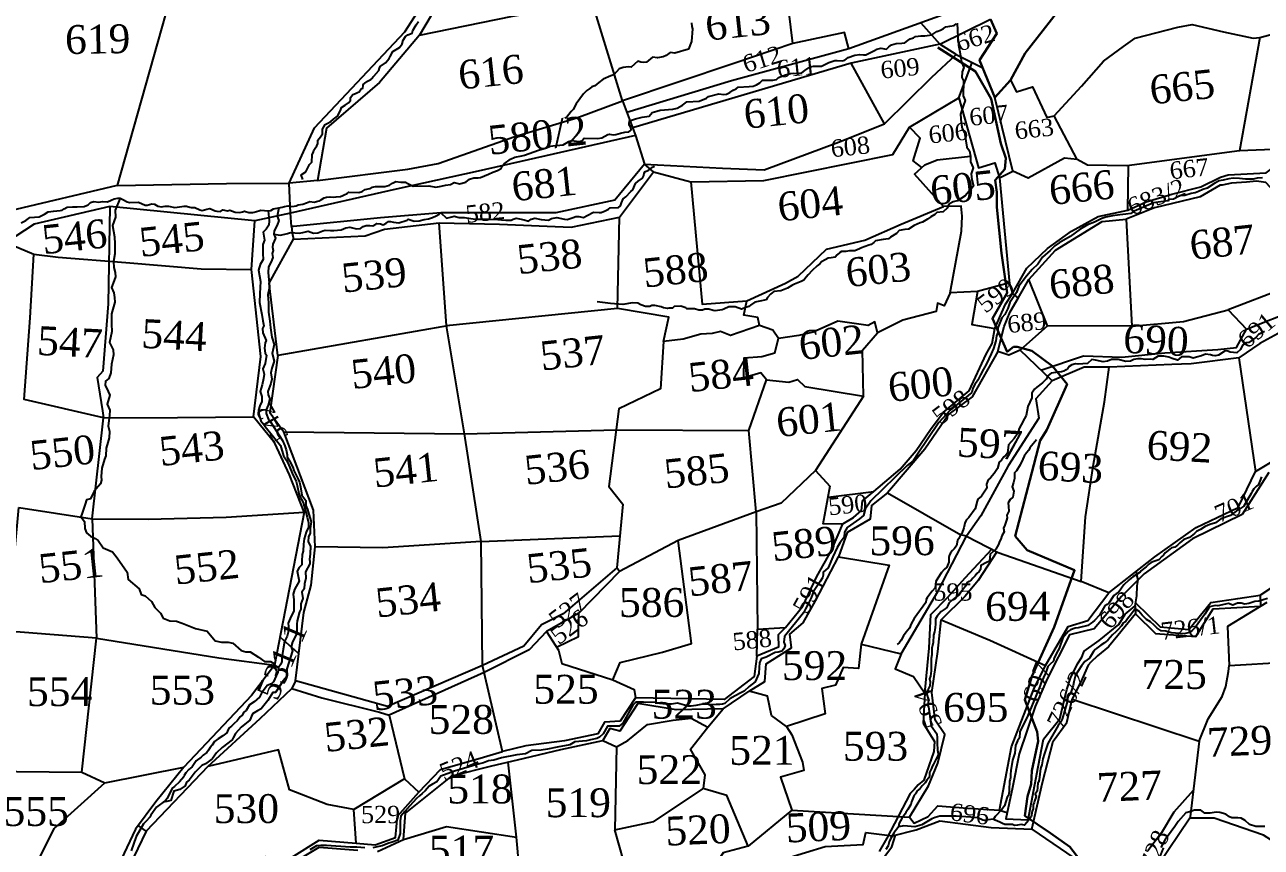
# Model space of a CAD drawing. Header units: inches. Extents: x 38 to 715, y -32 to 1237.
# Drawn here: x 269.2 to 376.4, y 992 to 1063.3 of the extents above; entities that cross this region are included whole.
import ezdxf

# ---------------------------------------------------------------- set-up
doc = ezdxf.new("R2010")
doc.units = ezdxf.units.IN
doc.header["$MEASUREMENT"] = 0
doc.linetypes.add('ACAD_ISO07W100', pattern=[3, 0, -3])
doc.linetypes.add('BORDER', pattern=[1.75, 0.5, -0.25, 0.5, -0.25, 0, -0.25])
doc.layers.add('FOOTPATH', color=150, linetype='ACAD_ISO07W100', lineweight=30)
doc.layers.add('VILL_BOUNDARY', color=6, linetype='BORDER', lineweight=30)
for name, color, linetype in [('NALA', 4, 'Continuous'), ('SURVEY_BND', 7, 'Continuous'), ('SURVEY_NO', 7, 'Continuous')]:
    doc.layers.add(name, color=color, linetype=linetype)
doc.styles.get("Standard").update_dxf_attribs({"font": 'TIMES.TTF', "height": 0.12})

msp = doc.modelspace()

# ---------------------------------------------------------------- linework, layer by layer
at = {"layer": 'FOOTPATH', "linetype": 'ByBlock'}
msp.add_lwpolyline([(348.38, 1061.35), (351.65, 1059.29), (352.98, 1056.91), (353.83, 1053.04), (354.26, 1051.76), (354.19, 1050.82), (353.34, 1049.85), (353.48, 1048.81), (353.48, 1047.53), (353.88, 1043.53), (354.39, 1040.1), (353.1, 1037.87), (354.38, 1034.99), (354.94, 1035.41), (355.24, 1035.42), (356.52, 1035.07), (358.3, 1033.74), (359.58, 1032.17), (357.81, 1028.23), (357.24, 1027.28), (356.35, 1023.85), (355.08, 1019.01), (356.12, 1017.8), (360.22, 1016.04), (358.45, 1011.1), (356.52, 1006.83), (355.91, 1004.82), (356.98, 1002.05), (357.06, 1001.24), (356.51, 998.67), (356.47, 997.51), (356.14, 996.43), (356.02, 995.59), (355.92, 994.76), (358.13, 993.25), (359.8, 992.07), (360.96, 990.56)], dxfattribs=at)
at = {"layer": 'NALA'}
for points in [[(293.31, 1049.93), (293.16, 1050.31), (293.57, 1050.57), (293.64, 1050.69), (293.76, 1050.94), (293.9, 1051.21), (294.09, 1051.43), (294.14, 1052.05), (294.23, 1052.31), (294.28, 1052.46), (294.39, 1052.63), (294.54, 1052.83), (294.61, 1053.05), (294.62, 1053.25), (294.62, 1053.33), (294.84, 1053.61), (295.02, 1053.88), (295.02, 1054.15), (295.03, 1054.29), (295.25, 1054.69), (295.44, 1054.76), (295.75, 1054.96), (295.98, 1055.14), (296.31, 1055.41), (296.44, 1055.61), (296.61, 1055.98), (296.67, 1056.15), (297, 1056.36), (297.27, 1056.56), (297.44, 1056.77), (297.44, 1057.02), (297.64, 1057.28), (297.87, 1057.38), (298.05, 1057.45), (298.21, 1057.53), (298.38, 1057.79), (298.52, 1057.85), (298.54, 1058.06), (298.56, 1058.15), (298.8, 1058.36), (298.87, 1058.41), (299.05, 1058.5), (299.22, 1058.58), (299.37, 1058.69), (299.42, 1058.81), (299.47, 1058.89), (299.9, 1059.37), (299.97, 1059.58), (300.02, 1059.7), (300.48, 1060.02), (300.8, 1060.41), (300.9, 1060.58), (301.12, 1061.01), (301.71, 1061.36), (301.94, 1061.69), (302.02, 1062), (302.22, 1062.31), (302.41, 1062.45), (302.81, 1062.6), (302.84, 1062.84), (303.14, 1063.32), (303.34, 1063.61)], [(327.02, 1063.49), (327.05, 1063.18), (327.11, 1062.99), (327.01, 1061.89), (326.75, 1061.22), (325.56, 1060.88), (325.16, 1060.93), (324.82, 1060.66), (324.55, 1060.55), (324.06, 1060.47), (323.62, 1060.53), (323.12, 1060.08), (322.86, 1060.07), (322.61, 1060.08), (322.35, 1060.17), (321.79, 1059.67), (321.55, 1059.68), (321.09, 1059.62), (320.73, 1059.51), (320.29, 1058.98), (320.01, 1058.9), (319.35, 1058.62), (318.97, 1058.33), (318.63, 1058.03), (318.36, 1057.96), (318.19, 1057.82), (317.95, 1057.62), (317.66, 1057.34), (317.34, 1056.92), (317.01, 1056.48), (316.75, 1055.99), (316.57, 1055.82), (316.17, 1055.28), (316.04, 1055.24)], [(268.91, 1046.17), (269.3, 1046.35), (269.66, 1046.62), (270.46, 1046.68), (270.92, 1046.91), (271.24, 1047.12), (271.69, 1047.18), (272.27, 1047.22), (272.45, 1047.26), (272.63, 1047.38), (272.89, 1047.53), (273.35, 1047.56), (273.74, 1047.56), (274.37, 1047.58), (274.71, 1047.73), (274.9, 1047.92), (275.19, 1048.01), (275.62, 1047.94), (275.96, 1048.02), (276.38, 1047.99), (276.71, 1048.14), (276.97, 1048.24), (277.29, 1048.31), (277.48, 1048.31), (277.71, 1048.18), (278.1, 1047.98), (278.3, 1047.92), (279.08, 1047.96), (279.65, 1047.69), (279.81, 1047.7), (280.22, 1047.8), (280.46, 1047.78), (280.76, 1047.62), (281.05, 1047.56), (281.22, 1047.57), (281.37, 1047.62), (281.68, 1047.62), (282.21, 1047.48), (283.04, 1047.62), (283.22, 1047.62), (283.51, 1047.52), (283.63, 1047.49), (283.94, 1047.48), (284.4, 1047.29), (284.6, 1047.24), (285, 1047.34), (285.24, 1047.41), (285.71, 1047.2), (285.85, 1047.16), (286.17, 1047.15), (286.37, 1047.29), (286.78, 1047.2), (286.99, 1047.27), (287.44, 1047.08), (287.85, 1047.07), (288.08, 1047.12), (288.27, 1047.16), (288.64, 1047.07), (288.83, 1047.07), (288.97, 1047.05), (289.11, 1047.09), (289.5, 1047.21), (289.68, 1047.26), (289.99, 1047.23), (290.3, 1047.21), (290.53, 1047.24), (290.76, 1047.39), (291.25, 1047.47), (291.52, 1047.52), (291.74, 1047.59), (292.05, 1047.65), (292.33, 1047.59), (292.56, 1047.61), (292.75, 1047.63), (292.91, 1047.71), (293.33, 1047.78), (293.63, 1047.91), (293.91, 1048.01), (294.29, 1047.96), (294.5, 1048), (294.73, 1048.06), (294.94, 1048.19), (295.18, 1048.33), (295.37, 1048.38), (295.7, 1048.43), (295.99, 1048.39), (296.22, 1048.42), (296.57, 1048.45), (296.79, 1048.52), (296.9, 1048.58), (297.17, 1048.71), (297.31, 1048.83), (297.31, 1048.83), (298.17, 1048.8), (298.45, 1048.88), (298.72, 1049.05), (299.14, 1049.14), (299.32, 1049.25), (299.61, 1049.32), (299.85, 1049.32), (300.11, 1049.3), (300.44, 1049.32), (300.84, 1049.44), (301.08, 1049.61), (301.38, 1049.75), (301.81, 1049.68), (302.23, 1049.68), (302.41, 1049.58), (302.66, 1049.45), (302.88, 1049.35), (304.25, 1049.37), (304.86, 1049.24), (305.3, 1049.33), (305.7, 1049.42), (306.13, 1049.49), (306.45, 1049.65), (306.9, 1049.53), (307.46, 1049.7), (307.78, 1049.94), (308.15, 1050.07), (308.53, 1050.05), (308.73, 1050.08), (309.42, 1050.39), (309.79, 1050.54), (310.2, 1050.71), (310.5, 1050.87), (310.62, 1051.09), (310.76, 1051.29), (311.31, 1051.69), (311.69, 1051.85), (312.3, 1051.96), (312.54, 1052.03), (313.74, 1052.45), (314.43, 1052.65), (314.76, 1052.81), (315, 1052.83), (315.88, 1052.93), (316.39, 1053.2), (316.63, 1053.3), (317.25, 1053.22), (317.5, 1053.26), (317.72, 1053.49), (318.85, 1053.48), (319.25, 1053.54), (319.77, 1053.81), (319.9, 1053.85), (320.21, 1053.79), (320.46, 1053.81), (320.87, 1053.94), (321.22, 1054.01), (321.57, 1054.06), (321.71, 1054.13), (321.78, 1054.23), (321.74, 1054.43), (321.61, 1054.66), (321.61, 1054.77), (321.63, 1055.01), (322.17, 1055.17), (322.75, 1055.33), (323.35, 1055.41), (323.61, 1055.73), (324, 1055.85), (324.29, 1055.93), (325.4, 1056.02), (325.78, 1056.09), (326.22, 1056.35), (326.62, 1056.66), (327.67, 1056.72), (328.32, 1056.96), (328.5, 1057.11), (329.38, 1057.35), (329.81, 1057.28), (330.05, 1057.33), (330.35, 1057.47), (330.62, 1057.65), (330.89, 1057.77), (331.07, 1057.92), (332.01, 1057.98), (332.37, 1058.02), (332.64, 1058.13), (332.94, 1058.31), (333.16, 1058.52), (333.41, 1058.52), (334.07, 1058.52), (334.38, 1058.59), (334.56, 1058.77), (335.16, 1058.98), (335.61, 1059.12), (335.9, 1059.15), (336.15, 1059.11), (336.59, 1059.16), (336.83, 1059.38), (337.13, 1059.58), (337.3, 1059.68), (337.6, 1059.75), (338.12, 1059.73), (338.29, 1059.73), (338.93, 1060.07), (339.43, 1060.23), (339.65, 1060.24), (340.08, 1060.2), (340.32, 1060.25), (340.61, 1060.49), (341.16, 1060.69), (341.61, 1060.75), (341.92, 1060.73), (342.13, 1060.73), (342.88, 1061.1), (343.09, 1061.21), (343.44, 1061.31), (343.93, 1061.21), (344.12, 1061.43), (344.34, 1061.58), (344.77, 1061.71), (345.24, 1061.74), (345.52, 1061.78), (345.77, 1061.96), (345.96, 1062.11), (346.26, 1062.21), (346.44, 1062.32), (346.91, 1062.36), (347.24, 1062.38), (347.85, 1062.47), (348.27, 1062.76), (348.6, 1062.86), (348.87, 1063), (349.07, 1063.14), (349.4, 1063.21), (349.8, 1063.28), (349.97, 1063.4)], [(350.06, 1063.46), (350.11, 1062.27), (350.15, 1061.56), (350.27, 1060.99), (350.41, 1060.09), (350.62, 1059.63), (350.47, 1059.24), (350.45, 1058.75), (350.59, 1058.46), (350.58, 1057.16), (350.73, 1056.78), (350.59, 1056.35), (350.33, 1055.59), (350.4, 1054.82), (350.48, 1054.35), (350.68, 1054), (350.71, 1053.82), (350.88, 1052.71), (351.13, 1052.39), (351.19, 1051.95), (351.21, 1051.45), (351.42, 1050.92), (351.26, 1050.41), (351.31, 1049.88), (351.47, 1049.35), (350.73, 1048.51), (350.08, 1048.08), (349.93, 1048.05), (349.7, 1047.98), (349.38, 1047.8), (349.28, 1047.63), (349.19, 1047.42), (348.83, 1047.12), (348.29, 1047.05), (348.12, 1046.88), (347.77, 1046.68), (347.46, 1046.47), (347.03, 1046.23), (346.85, 1046.15), (346.31, 1045.94), (345.84, 1045.62), (345.51, 1045.59), (345.03, 1045.5), (344.79, 1045.25), (344.26, 1044.91), (344.08, 1044.78), (343.63, 1044.72), (342.98, 1044.61), (342.82, 1044.47), (342.58, 1044.29), (342.39, 1044.22), (342.07, 1044.1), (341.74, 1043.99), (341.59, 1043.9), (341.17, 1043.73), (340.72, 1043.73), (340.4, 1043.68), (340.01, 1043.67), (339.86, 1043.59), (339.64, 1043.39), (339.46, 1043.19), (339.13, 1043.12), (338.85, 1043.1), (338.6, 1042.94), (338.27, 1042.77), (338.13, 1042.61), (337.91, 1042.42), (337.48, 1042.04), (337.14, 1041.64), (336.95, 1041.44), (336.76, 1041.19), (336.51, 1041.09), (335.94, 1040.85), (335.72, 1040.72), (335.34, 1040.49), (334.76, 1040.27), (334.14, 1040.21), (333.86, 1039.98), (333.61, 1039.69), (333.48, 1039.49), (332.94, 1039.38), (332.51, 1039.28), (332.12, 1039.02), (331.97, 1038.92), (331.73, 1038.81), (331.36, 1038.68), (330.79, 1038.87), (330.25, 1038.87), (329.82, 1038.68), (329.68, 1038.63), (329.07, 1038.54), (328.88, 1038.57), (328.52, 1038.68), (328.18, 1038.69), (327.98, 1038.6), (327.64, 1038.59), (327.27, 1038.72), (326.62, 1038.72), (326.53, 1038.79), (326.08, 1038.93), (325.5, 1038.92), (325.36, 1038.75), (325.06, 1038.75), (324.94, 1038.73), (324.58, 1038.8), (324.37, 1038.87), (323.84, 1038.99), (323.57, 1038.99), (323.39, 1038.9), (323.04, 1038.92), (322.62, 1039.05), (322.36, 1039.2), (321.91, 1039.23), (321.06, 1039.09), (319.98, 1039.18), (318.83, 1039.32)], [(290.8, 1045.17), (291.39, 1045.09), (292, 1045.24), (292.26, 1045.31), (293.01, 1045.26), (293.33, 1045.33), (293.79, 1045.45), (294.25, 1045.28), (294.62, 1045.3), (295.04, 1045.47), (295.26, 1045.52), (295.72, 1045.51), (296.01, 1045.5), (296.65, 1045.56), (297.05, 1045.73), (297.39, 1045.79), (297.98, 1045.63), (298.33, 1045.68), (298.55, 1045.83), (298.8, 1045.94), (299.14, 1045.92), (299.38, 1045.91), (299.65, 1046.06), (299.73, 1046.1), (300.05, 1046.07), (300.28, 1046), (300.53, 1046.12), (300.74, 1046.29), (300.93, 1046.29), (301.19, 1046.23), (301.65, 1046.17), (302.37, 1046.39), (302.44, 1046.48), (302.96, 1046.3), (303.39, 1046.34), (303.84, 1046.45), (304.2, 1046.51), (304.56, 1046.61), (304.88, 1046.76), (305.15, 1046.9), (305.27, 1047.04), (305.77, 1046.58), (306.24, 1046.67), (306.44, 1046.74), (306.86, 1046.62), (307.34, 1046.61), (308.26, 1046.48), (308.46, 1046.48), (309.11, 1046.49), (309.53, 1046.49), (310.23, 1046.45), (310.53, 1046.43), (310.92, 1046.4), (311.37, 1046.39), (311.54, 1046.49), (311.82, 1046.56), (312.09, 1046.5), (312.52, 1046.43), (312.89, 1046.32), (313.11, 1046.47), (313.43, 1046.56), (313.99, 1046.46), (314.3, 1046.42), (314.61, 1046.4), (314.88, 1046.53), (315.35, 1046.62), (316, 1046.48), (316.24, 1046.45), (316.76, 1046.61), (316.99, 1046.72), (317.25, 1046.72), (317.65, 1046.61), (317.97, 1046.8), (318.53, 1047.08), (319, 1047.07), (319.19, 1047.07), (319.54, 1047.2), (319.82, 1047.35), (319.96, 1047.45), (320.69, 1047.48), (320.86, 1047.63), (320.94, 1047.91), (321.09, 1048.24), (321.31, 1048.43), (321.76, 1048.89), (321.93, 1049.02), (322.17, 1049.58), (322.39, 1049.76), (322.76, 1050.04), (322.89, 1050.27), (322.92, 1050.46), (323.01, 1050.6), (323.26, 1050.7), (323.49, 1050.87), (323.64, 1050.98), (323.82, 1051.06)], [(376.52, 1050.07), (376.05, 1050.04), (375.7, 1049.95), (375.04, 1049.95), (374.52, 1050.01), (373.98, 1050.02), (373.61, 1049.97), (373.1, 1049.85), (372.76, 1049.79), (372.4, 1049.61), (371.71, 1049.17), (371.35, 1049.04), (370.97, 1048.87), (370.68, 1048.77), (370.32, 1048.71), (369.78, 1048.52), (369.36, 1048.49), (368.81, 1048.2), (368.41, 1048.19), (368.3, 1048.06), (367.07, 1047.9), (365.38, 1047.16), (365.09, 1046.96), (364.66, 1046.9), (364.14, 1046.85), (363.5, 1046.76), (362.94, 1046.64), (362.6, 1046.53), (361.96, 1046.21), (361.34, 1045.99), (360.71, 1045.6), (359.84, 1044.97), (358.89, 1044.42), (358.5, 1044.16), (358.1, 1043.76), (357.45, 1043.18), (357.03, 1042.58), (356.55, 1042.12), (356.07, 1041.54), (355.4, 1040.67), (355.18, 1040.12), (354.62, 1039.26), (354.44, 1038.73), (354.18, 1038.22), (353.92, 1037.92), (353.58, 1037.05), (353.56, 1036.66), (353.45, 1036.38), (353.39, 1035.93), (353.21, 1035.26), (353, 1034.82), (352.59, 1033.95), (352.33, 1033.47), (352.06, 1032.99), (351.84, 1032.53), (351.58, 1032.14), (351.4, 1031.84), (351.32, 1031.44), (349.43, 1029.93), (348.46, 1028.86), (346.61, 1026.11), (346.23, 1025.52), (345.71, 1025.13), (342.56, 1022.07), (342.07, 1021.33), (341.92, 1020.78), (341.57, 1020.49)], [(277.48, 1048.31), (277.06, 1047.25), (277.07, 1046.64), (276.82, 1045.92), (276.98, 1044.94), (277.02, 1044.34), (277.02, 1043.89), (277.03, 1043.47), (276.91, 1042.82), (276.92, 1042.29), (277.04, 1041.87), (277.07, 1041.47), (276.88, 1040.93), (276.74, 1040.55), (276.94, 1040.09), (276.98, 1039.68), (277.02, 1039.28), (276.72, 1038.27), (276.72, 1037.37), (276.76, 1036.75), (276.56, 1035.79), (276.87, 1035.15), (276.91, 1034.72), (276.74, 1033.91), (276.67, 1033.17), (276.5, 1032.66), (276.21, 1032.43), (276.17, 1032.1), (276.45, 1031.53), (276.58, 1031.22), (276.35, 1030.45), (276.59, 1029.91), (276.56, 1029.45), (276.43, 1028.55), (276.55, 1028.07), (276.54, 1027.51), (276.41, 1027.12), (276.28, 1026.63), (276.25, 1025.96), (276.13, 1025.68), (275.88, 1024.89), (275.84, 1024.18), (275.85, 1023.84), (275.77, 1023.55), (275.24, 1022.91), (274.92, 1022.23), (274.57, 1022.15), (274.45, 1021.78), (274.2, 1020.98), (274.06, 1020.68), (274.38, 1020.28), (274.42, 1019.66), (274.56, 1019.28), (274.9, 1019.01), (275.32, 1018.79), (275.58, 1018.61), (276, 1017.98), (276.82, 1017.64), (277.23, 1017.12), (278.08, 1015.88), (278.18, 1015.24), (279.12, 1014.44), (279.3, 1013.95), (279.64, 1013.84), (280.21, 1013.34), (280.49, 1012.82), (280.69, 1012.6), (280.99, 1012.33), (281.22, 1011.88), (281.8, 1011.66), (282.37, 1011.62), (282.85, 1011.45), (284.01, 1011), (285.02, 1010.77), (285.71, 1009.92), (286.27, 1009.8), (286.83, 1009.8), (287.25, 1009.73), (287.96, 1009.09), (288.38, 1008.96), (288.75, 1008.96), (289.46, 1008.52), (289.98, 1008.13), (290.52, 1008.13), (290.52, 1008.13), (290.8, 1007.96), (290.87, 1007.83), (291.22, 1007.61)], [(291.25, 1047.47), (291.08, 1046.73), (291.23, 1046.37), (291.09, 1045.96), (290.83, 1045.46), (290.8, 1045.17), (290.95, 1044.82), (290.73, 1044.31), (290.7, 1044.06), (290.75, 1043.76), (290.65, 1043.5), (290.72, 1043.17), (290.58, 1042.77), (290.34, 1042.34), (290.3, 1041.87), (290.44, 1040.6), (290.29, 1039.91), (290.33, 1039.23), (290.34, 1038.43), (290.47, 1037.65), (290.52, 1037.07), (290.62, 1036.25), (290.84, 1035.61), (290.67, 1034.84), (290.84, 1034.18), (290.63, 1033.56), (290.53, 1033.16), (290.63, 1032.6), (290.54, 1032.23), (290.29, 1031.55), (290.3, 1031.25), (290.47, 1030.9), (290.31, 1030.35), (290.14, 1029.94), (290.15, 1029.62), (290.35, 1029.11), (290.5, 1028.9), (291.56, 1027.29), (291.76, 1026.83), (291.88, 1026.47), (291.95, 1026.06), (291.97, 1025.86), (292.15, 1025.52), (292.46, 1024.99), (292.53, 1024.7), (292.91, 1023.93), (293.04, 1023.67), (293.12, 1023.29), (293.23, 1022.54), (293.57, 1022.08), (293.59, 1021.65), (293.71, 1021.31), (293.84, 1020.91), (294.04, 1020.24), (293.96, 1019.65), (293.96, 1019.22), (293.82, 1018.96), (293.78, 1018.51), (293.97, 1018.14), (293.96, 1017.47), (293.9, 1016.97), (293.93, 1016.82), (293.93, 1016.61), (293.54, 1015.9), (293.58, 1015.35), (293.46, 1014.87), (293.44, 1014.44), (293.24, 1014.14), (293.32, 1013.61), (293.14, 1013.13), (293.13, 1012.67), (293.03, 1012.45), (292.83, 1011.65), (292.79, 1011.36), (292.8, 1010.95), (292.8, 1010.58), (292.69, 1010.34), (292.41, 1009.84), (292.32, 1009.42), (292.43, 1009.05), (291.94, 1007.51), (291.91, 1006.8), (291.6, 1006.47), (290.96, 1005.44), (290.72, 1005.46), (290.29, 1004.75), (290.16, 1004.6), (289.7, 1004.04), (289.39, 1003.85), (288.96, 1003.61), (288.71, 1003.04), (287.98, 1002.44), (287.48, 1001.9), (287.29, 1001.51), (287.2, 1001.33), (286.32, 1000.67), (285.84, 1000.23), (285.49, 999.73), (285.33, 999.62), (284.88, 999.25), (284.57, 999.13), (284.24, 998.8), (283.99, 998.55), (283.45, 997.84), (283.22, 997.68), (283.11, 997.37), (282.65, 997.03), (282.12, 996.88), (281.86, 996.08), (281.53, 996), (281.2, 995.93)], [(290.3, 1047.21), (290.41, 1046.34), (290.37, 1045.97), (290.15, 1045.6), (289.88, 1045.34), (289.98, 1044.65), (289.84, 1044.27), (289.85, 1043.49), (289.87, 1042.99), (289.63, 1042.54), (289.48, 1042.05), (289.66, 1041.08), (289.59, 1040.05), (289.57, 1039.25), (289.75, 1038.21), (289.85, 1037.67), (289.93, 1037.22), (289.82, 1037), (289.82, 1037), (289.85, 1036.63), (290.13, 1035.95), (290.05, 1035.76), (289.98, 1035.31), (290.04, 1034.86), (290.17, 1034.69), (290.05, 1033.97), (289.84, 1033.51), (289.97, 1033.05), (289.9, 1032.67), (289.78, 1032.11), (289.62, 1031.53), (289.76, 1031.11), (289.75, 1030.67), (289.6, 1030.31), (289.47, 1029.93), (289.49, 1029.57), (289.68, 1029), (289.93, 1028.69), (290.06, 1028.51), (291.39, 1026.85), (291.63, 1025.95), (291.86, 1025.61), (292.04, 1025.29), (292.38, 1024.46), (292.73, 1023.75), (292.84, 1023.4), (292.98, 1022.71), (293.11, 1022.33), (293.2, 1022.18), (293.34, 1021.92), (293.59, 1021.09), (293.7, 1020.66), (293.81, 1020.15), (293.82, 1019.78), (293.61, 1019.36), (293.44, 1018.77), (293.38, 1018.3), (293.35, 1017.7), (293.26, 1017.41), (293.24, 1016.82), (293.23, 1016.51), (293.01, 1016.29), (292.82, 1015.96), (293, 1015.09), (292.59, 1014.39), (292.47, 1013.96), (292.54, 1013.49), (292.55, 1012.54), (292.23, 1011.86), (292.04, 1011.47), (292.08, 1011.18), (292.08, 1010.78), (291.95, 1010.33), (291.72, 1009.86), (291.6, 1009.19), (291.49, 1008.45), (291.49, 1008.12), (291.4, 1007.89), (291.22, 1007.61), (291.15, 1007.21), (291, 1006.9), (290.76, 1006.38), (290.6, 1006.21), (290.22, 1006.04), (289.72, 1005.39), (289.56, 1005.03), (289.09, 1004.63), (288.68, 1004.38), (288.39, 1003.9), (288.2, 1003.73), (288.06, 1003.48), (287.88, 1003.33), (287.62, 1002.98), (287.35, 1002.75), (287.12, 1002.54), (286.9, 1002.36), (286.78, 1002.09), (286.73, 1001.94), (286.39, 1001.68), (285.98, 1001.42), (285.65, 1001.19), (285.45, 1000.87), (285.27, 1000.67), (285.15, 1000.44), (284.98, 1000.25), (284.69, 1000), (284.51, 999.84), (284.06, 999.51), (283.95, 999.36), (283.72, 999), (283.43, 998.78), (283.17, 998.48), (283.03, 998.24), (282.99, 998.15), (282.62, 997.69), (282.18, 997.3), (281.99, 997.16), (281.56, 996.27), (281.42, 996.09), (280.64, 995.51), (280.13, 994.82), (280.04, 994.63), (279.74, 994.28), (279.5, 994.07), (278.86, 992.97), (278.42, 991.73)], [(376.7, 1036.73), (376.17, 1036.47), (375.95, 1036.23), (375.42, 1035.85), (375.33, 1035.78), (375.1, 1035.76), (374.79, 1035.55), (374.61, 1035.18), (374.29, 1034.88), (373.72, 1034.94), (373.5, 1035.05), (373.29, 1035.08), (372.71, 1034.7), (372.42, 1034.63), (372.18, 1034.66), (372.02, 1034.71), (371.58, 1034.79), (371.24, 1034.64), (370.79, 1034.53), (370.51, 1034.44), (370.17, 1034.55), (369.71, 1034.55), (369.5, 1034.54), (369.15, 1034.27), (368.68, 1034.41), (368.39, 1034.51), (367.97, 1034.6), (367.46, 1034.6), (367, 1034.31), (366.78, 1034.34), (366.34, 1034.3), (366.01, 1034.36), (365.7, 1034.37), (365.37, 1034.3), (365.07, 1034.16), (364.66, 1034.13), (364.01, 1034.31), (363.74, 1034.31), (363.44, 1034.31), (363.08, 1034.18), (362.7, 1034.11), (362.04, 1034.26), (361.72, 1034.3), (361.34, 1033.98), (360.95, 1033.95), (360.54, 1033.92), (360.31, 1033.95), (359.98, 1033.85), (359.75, 1033.71), (359.64, 1033.54), (359.5, 1033.41), (359.28, 1033.3), (359.08, 1033.24), (358.79, 1033.21), (358.19, 1033.12), (357.93, 1032.93), (357.75, 1032.6), (357.44, 1032.28), (356.96, 1031.93), (356.74, 1031.73), (356.51, 1031.41), (356.53, 1030.99), (356.17, 1030.25), (356.03, 1029.46), (355.87, 1029.19), (355.59, 1028.66), (355.41, 1028.33), (355.3, 1027.92), (355, 1027.48), (354.72, 1027.17), (354.5, 1026.92), (354.4, 1026.2), (354.27, 1026.03), (354.1, 1025.89), (353.9, 1025.58), (353.7, 1025.4), (353.53, 1024.87), (353.26, 1024.42), (352.94, 1024.06), (352.73, 1023.89), (352.67, 1023.73), (352.6, 1023.51), (352.62, 1023.15), (352.15, 1022.46), (351.83, 1022.2), (351.78, 1022.04), (351.61, 1021.38), (351.05, 1020.62), (350.83, 1020.38), (350.71, 1020.12), (350.69, 1019.98), (350.63, 1019.72), (350.45, 1019.23), (350.27, 1018.98), (350.19, 1018.81), (350.08, 1018.63), (349.99, 1018.15), (349.78, 1017.9), (349.63, 1017.75), (349.48, 1017.56), (349.36, 1017.3), (349.31, 1017.15), (349.33, 1016.74), (349.15, 1016.32), (348.92, 1016.11), (348.7, 1015.85), (348.37, 1015.36), (348.21, 1015.08), (348.14, 1014.52), (347.88, 1014.24), (347.67, 1013.96), (347.44, 1013.66), (347.37, 1013.51), (347.33, 1013.26), (346.32, 1011.85), (346.06, 1011.4), (345.9, 1011.02), (345.62, 1010.67), (345.4, 1010.37), (345.19, 1009.99), (345.05, 1009.79), (344.85, 1009.62)], [(356.92, 1027.35), (356.36, 1026.66), (356.25, 1026.45), (356.05, 1026.23), (355.86, 1025.94), (355.73, 1025.67), (355.5, 1025.18), (355.19, 1024.65), (355.03, 1024.5), (355.02, 1024.26), (355.02, 1024), (354.94, 1023.65), (354.82, 1023.29), (354.96, 1022.9), (354.87, 1022.39), (354.64, 1022.17), (354.47, 1021.89), (354.51, 1021.57), (354.54, 1021.17), (354.35, 1020.83), (354.37, 1020.6), (354.33, 1020.38), (354.17, 1019.95), (354.05, 1019.68), (354.13, 1019.38), (353.93, 1019.03), (353.82, 1018.74), (353.73, 1018.55), (353.63, 1018.28), (353.41, 1017.87), (352.92, 1017.43), (352.86, 1016.83), (352.58, 1016.72), (352.09, 1016.45), (352.08, 1016.11), (351.96, 1015.93), (351.75, 1015.77), (351.62, 1015.57), (351.41, 1015.37), (351.27, 1015.19), (351.08, 1015.08), (350.89, 1014.96), (350.76, 1014.66), (350.51, 1014.32), (350.34, 1014.11), (350.2, 1013.88), (349.93, 1013.72), (349.65, 1013.49), (349.33, 1013.2), (349.27, 1013.06), (349.14, 1012.81), (349, 1012.69), (348.67, 1012.48), (348.47, 1012.23), (348.32, 1012.07), (348.17, 1011.83), (348.16, 1011.36), (348.15, 1011.08), (348.11, 1010.89), (348.07, 1010.72), (347.99, 1010.42), (347.98, 1009.79), (347.85, 1009.29), (347.85, 1008.72), (347.79, 1008.4), (347.78, 1008.15), (347.79, 1007.86), (347.79, 1007.32), (347.73, 1006.85), (347.65, 1006.64), (347.7, 1006.37), (347.69, 1006.03), (347.53, 1005.75), (347.43, 1005.27), (347.57, 1004.8), (347.51, 1004.33), (347.55, 1004.2), (347.78, 1002.56), (348.29, 1001.85), (348.31, 1001.51), (348.32, 1001.08), (348.33, 1000.46), (348.41, 1000.15), (348.4, 1000.01), (348.22, 999.7), (348.07, 999.41), (347.99, 999.23), (347.87, 999.02), (347.81, 998.86), (347.65, 998.52), (347.65, 998.2), (347.56, 998.02), (347.42, 997.85), (347.27, 997.61), (347.01, 997.35), (346.85, 997.13), (346.59, 996.92), (346.47, 996.73), (346.43, 996.67), (346.33, 996.54), (346.1, 995.98), (346.02, 995.75), (345.95, 995.58), (345.76, 995.29), (345.59, 995.05), (345.55, 994.93), (345.24, 994.51), (345.01, 994.11), (344.95, 993.8), (344.81, 993.59), (344.67, 993.44), (344.57, 993.26), (344.28, 992.75), (344.16, 992.5), (344.06, 992.14), (343.87, 991.84)], [(376.42, 1024.15), (376.28, 1023.77), (376.17, 1023.47), (375.98, 1023.3), (375.78, 1023.09), (375.63, 1022.86), (375.53, 1022.7), (374.91, 1021.61), (374.56, 1021.37), (374.39, 1021.28), (373.74, 1020.8), (372.92, 1020.49), (372.45, 1020.16), (371.94, 1020), (371.55, 1019.85), (371.13, 1019.58), (370.8, 1019.39), (370.62, 1019.24), (370.2, 1018.87), (369.69, 1018.72), (369.35, 1018.43), (369.14, 1018.21), (368.93, 1018.04), (368.64, 1017.98), (368.48, 1017.88), (368.07, 1017.56), (367.94, 1017.36), (367.78, 1017.23), (367.54, 1016.94), (367.09, 1016.79), (366.86, 1016.72), (366.65, 1016.57), (366.44, 1016.35), (366.2, 1016.17), (365.99, 1016), (365.9, 1015.88), (365.29, 1015.47), (365.13, 1015.35), (364.96, 1015.2), (364.49, 1014.77), (364.28, 1014.49), (364.02, 1014.12), (363.84, 1013.99), (363.64, 1013.86), (363.2, 1013.2), (363.04, 1013.07), (362.84, 1012.96), (362.38, 1012.15), (361.96, 1011.69), (361.79, 1011.53), (361.68, 1011.48), (361.38, 1011.26), (360.55, 1011.04), (360.28, 1011.01), (359.87, 1010.88), (359.71, 1010.75), (359.22, 1010.18), (358.89, 1009.27), (358.77, 1009.06), (358.47, 1008.46), (358.41, 1008.15), (358.11, 1007.9), (357.9, 1007.7), (357.73, 1007.17), (357.32, 1006.31), (357.2, 1005.98), (356.17, 1003.45), (355.48, 1002.05), (355.46, 1001.53), (355.27, 1001.25), (355.11, 1000.86), (355.06, 1000.2), (354.83, 999.57), (354.71, 998.68), (354.67, 998.35), (354.66, 998.08), (354.63, 997.93), (354.59, 997.75), (354.56, 997.01), (354.56, 996.88), (354.5, 996.52), (354.37, 996.37), (354.14, 995.61), (353.93, 995.31), (353.33, 994.69), (353.2, 994.46)]]:
    msp.add_lwpolyline(points, dxfattribs=at)
at = {"layer": 'NALA', "linetype": 'ByBlock'}
for points in [[(341.57, 1020.49), (340.52, 1019.74), (340.27, 1019.35), (340.24, 1018.92), (339.91, 1018.45), (339.65, 1018.03), (339.26, 1017.22), (338.85, 1016.24), (338.43, 1015.88), (338.42, 1015.62), (338.38, 1015.38), (338.16, 1015.08), (337.59, 1014.19), (337.4, 1013.65), (337.13, 1013.13), (336.91, 1012.7), (336.73, 1012.34), (335.08, 1010.31), (335.02, 1009.8), (335.12, 1009.51), (335.03, 1009.23), (334.85, 1009.03), (334.52, 1008.94), (334.28, 1008.91), (333.5, 1008.52), (333.06, 1008.36), (332.92, 1008.01), (332.88, 1007.61), (332.84, 1007.09), (332.54, 1006.38), (332.02, 1005.98), (331.57, 1005.56), (331.3, 1005.42), (330.79, 1005.16), (330.33, 1004.91), (329.9, 1004.48), (329.71, 1004.43), (329.46, 1004.42), (329.16, 1004.41), (328.85, 1004.38), (328.32, 1004.44), (327.83, 1004.4), (327.4, 1004.33), (326.98, 1004.27), (326.72, 1004.27), (326.4, 1004.34), (325.81, 1004.51), (325.29, 1004.44), (324.79, 1004.44), (324.26, 1004.48), (323.9, 1004.58), (322.85, 1004.62), (322.43, 1004.62), (322.18, 1004.6), (321.93, 1004.34), (321.06, 1002.78), (320.74, 1002.53), (320.24, 1002.53), (319.93, 1002.53), (319.72, 1002.54), (319.35, 1001.86), (319.03, 1001.58), (318.81, 1001.47), (318.27, 1001.34), (317.9, 1001.27), (316.89, 1001.16), (316.47, 1000.92), (315.38, 1000.7), (314.54, 1000.53), (313.99, 1000.46), (313.18, 1000.42), (312.63, 1000.13), (311.87, 1000.04), (310.54, 999.79), (309.89, 999.57), (309.4, 999.51), (308.97, 999.35), (308.52, 999.23), (306.48, 998.64), (305.29, 998.19), (304.93, 997.71), (304.57, 997.51), (304.26, 997.32), (303.92, 996.93), (303.66, 996.68), (303.44, 996.48), (303.17, 996.27), (302.58, 995.61), (302.16, 995.13), (301.8, 994.73), (301.75, 994.31), (301.75, 993.22), (301.56, 992.66), (301.05, 992.48), (300.69, 992.35), (300.2, 992.15), (299.91, 992.09), (299.39, 991.99)], [(376.95, 1013.59), (376.19, 1013.35), (375.85, 1013.34), (375.33, 1013.15), (375, 1013.1), (374.67, 1013.2), (374.36, 1013.2), (373.96, 1013.02), (373.58, 1013.16), (372.65, 1012.95), (372.42, 1012.98), (371.93, 1012.88), (371.51, 1012.23), (370.68, 1011.08), (370.39, 1010.79), (370.19, 1010.64), (369.74, 1010.54), (368.59, 1010.63), (368.13, 1010.77), (367.72, 1010.78), (367.4, 1011.03), (367.13, 1011.28), (366.81, 1011.58), (366.47, 1011.78), (366.18, 1012.05), (366.09, 1012.16), (365.8, 1012.51), (365.49, 1012.69), (365.08, 1012.15), (364.94, 1011.99), (364.82, 1011.84), (364.65, 1011.58), (364.45, 1011.45), (364.28, 1011.24), (363.98, 1010.89), (363.8, 1010.71), (363.5, 1010.44), (363.3, 1010.22), (363.1, 1009.98), (362.83, 1009.74), (362.51, 1009.55), (362.15, 1009.29), (362.02, 1009.16), (361.88, 1009), (361.52, 1008.42), (361.12, 1008.12), (360.84, 1007.75), (360.31, 1006.95), (360.16, 1006.37), (360.1, 1006.05), (359.87, 1005.37), (359.64, 1005.03), (359.58, 1004.7), (359.54, 1004.53), (359.15, 1003.13), (359.03, 1002.89), (358.81, 1002.6), (357.92, 1001.02), (357.61, 1000.15), (357.46, 999.69), (357.38, 999.19), (357.28, 998.87), (357.17, 997.89), (357.1, 997.68), (357.04, 997.59), (356.97, 996.88), (356.82, 996.62), (356.91, 996.44), (356.76, 996.04), (356.71, 995.91), (356.64, 995.7), (356.64, 995.36), (356.55, 995.16), (356.46, 994.68), (356.1, 994.17), (355.88, 993.95), (355.6, 994), (355.29, 993.95), (355.01, 993.93), (354.85, 994), (354.5, 994), (354.18, 994), (353.97, 994.09), (353.74, 994.22), (353.33, 994.39), (353.2, 994.46), (352.71, 994.4), (352.41, 994.34), (352.26, 994.38), (351.84, 994.59), (351.22, 994.65), (349.96, 994.73), (349.28, 994.73), (348.54, 994.73), (348.13, 994.62), (347.84, 994.49), (346.99, 993.97), (346.39, 993.79), (345.43, 993.9), (344.95, 993.8)], [(376.71, 993.82), (376.28, 993.84), (375.95, 993.83), (375.39, 994), (375.01, 994.35), (374.68, 994.55), (374.38, 994.59), (374.09, 994.59), (373.85, 994.59), (373.65, 994.67), (373.34, 994.89), (372.83, 995.03), (372.51, 995.07), (371.97, 994.99), (371.52, 994.99), (371.17, 995.26), (370.63, 995.25), (370.3, 995.13), (369.86, 995.02), (369.21, 994.27), (368.92, 993.82), (368.61, 993.39), (368.29, 992.96), (368.07, 992.71), (367.71, 992)], [(298.68, 991.97), (298.01, 992.05), (297.43, 992.05), (295.36, 992.19), (294.89, 992.19), (294.5, 992.14), (293.92, 991.81)]]:
    msp.add_lwpolyline(points, dxfattribs=at)
at = {"layer": 'SURVEY_BND'}
for points in [[(277.22, 1049.4), (286.69, 1049.57), (292.12, 1049.61), (294.34, 1054.4), (302.17, 1062.72), (308.21, 1072.14), (312.01, 1078.16), (316.69, 1083.26), (322.08, 1089.19), (322.48, 1088.38), (327.95, 1091.84), (332.71, 1095.07), (338.3, 1081.39), (327.85, 1076.04), (327.95, 1091.84)], [(285.28, 1077.98), (277.22, 1049.4), (267.93, 1047.2)], [(310.69, 1074.67), (303.43, 1062.44), (311.49, 1064.09), (318.44, 1065.21)], [(341, 1070.79), (352.8, 1071.59), (358.08, 1071.37), (356.79, 1068.48), (355.12, 1068.02), (350.61, 1064.82), (340.65, 1061.26), (340.28, 1062.67), (335.81, 1061.72), (335.26, 1066.21)], [(335.81, 1061.72), (330.69, 1059.97), (321.03, 1056.74), (318.44, 1065.21), (326.91, 1066.41)], [(346.91, 1063.5), (348.54, 1061.64), (352.95, 1063.81)], [(303.43, 1062.44), (299.95, 1058.34), (295.36, 1054.38), (294.58, 1049.83), (292.12, 1049.61)], [(354.68, 1058.53), (355.2, 1057.52), (356.57, 1057.95), (357.81, 1055.29), (358.47, 1055.44), (360.82, 1058.01), (362.72, 1060.17), (364.46, 1061.46), (365.49, 1062.17), (369.19, 1063.11), (370.42, 1063.35), (373.13, 1062.71), (375.72, 1062.18), (376.3, 1062.22), (377.46, 1062.56), (378.29, 1063.36)], [(348.54, 1061.64), (340.87, 1059.99), (322.02, 1054.43), (321.92, 1054.39)], [(343.74, 1054.73), (347.85, 1058.78), (349.97, 1060.75), (348.54, 1061.64)], [(376.3, 1062.22), (374.53, 1052.41), (364.76, 1051.1), (361.34, 1051.15), (360.45, 1051.65), (358.47, 1055.44)], [(340.65, 1061.26), (330.47, 1058.48), (321.42, 1055.72)], [(349.97, 1060.75), (352.26, 1059.59)], [(322.17, 1053.72), (322.94, 1051.24), (329.7, 1050.9), (333.3, 1050.75), (339.76, 1053.16), (343.74, 1054.73), (340.87, 1059.99)], [(350.2, 1056.99), (351.34, 1060.06)], [(321.03, 1056.74), (322.17, 1053.72), (308.52, 1050.63), (301.4, 1049.07), (292.25, 1046.99), (292.12, 1049.61)], [(294.58, 1049.83), (302.41, 1050.82), (305.04, 1051.3), (311.71, 1053.65), (317.06, 1055.26), (321.03, 1056.74)], [(346.99, 1050.96), (346.22, 1051.55), (346.83, 1053.49), (345.9, 1054.46), (350.2, 1056.99), (351.9, 1050.94), (353.32, 1051.36), (353.71, 1050.07), (354.87, 1050.63), (353.31, 1057.03)], [(326.95, 1049.71), (333.29, 1049.82), (344.48, 1052.09), (345.9, 1054.46)], [(323.72, 1050.58), (326.95, 1049.71), (327.94, 1039.1), (331.81, 1039.4), (335.15, 1040.93), (336.27, 1041.54), (338.71, 1043.88), (342.05, 1044.66), (345.2, 1046.06), (348.86, 1047.59), (346.34, 1050.37), (347.25, 1051.19), (348.31, 1051.62), (351.19, 1051.95)], [(360.45, 1051.65), (359.36, 1051.77), (356.2, 1050.04), (354.87, 1050.63)], [(364.83, 1047.27), (366.44, 1047.99), (368.65, 1048.64), (371.16, 1049.28), (372.88, 1050.11), (373.54, 1050.33), (376.85, 1050.5), (378.02, 1051.39), (377.42, 1052.53), (374.53, 1052.41)], [(322.94, 1051.24), (320.38, 1048.12), (315.26, 1047.03), (305.27, 1047.04), (300.06, 1046.59), (292.5, 1045.85), (292.33, 1045.83), (292.25, 1046.99)], [(292.33, 1045.83), (292.38, 1045.3), (292.5, 1044.75), (298.72, 1045.04), (300.39, 1045.6), (305.14, 1046.15), (310.37, 1046.05), (316.58, 1045.78), (320.78, 1046.64), (323.72, 1050.58), (322.94, 1051.24)], [(354.58, 1040.96), (351.81, 1040.22), (351.33, 1037.36), (353.31, 1037.01), (354.24, 1039.1), (354.84, 1040.03), (356.1, 1042.24), (357.89, 1043.95), (359.96, 1045.43), (362.26, 1046.72), (364.83, 1047.27), (364.89, 1051.09)], [(353.71, 1050.07), (354.59, 1040.86), (354.84, 1040.03), (355.33, 1039.63), (356.27, 1041.24), (358.57, 1043.79), (362.63, 1046.29), (364.69, 1046.47), (365.2, 1037.21), (357.88, 1037.22), (356.27, 1041.24)], [(379.42, 1045.95), (378.03, 1048.37), (376.82, 1049.66), (376.01, 1049.76), (375.14, 1049.69), (373.84, 1049.59), (373.01, 1049.44), (372.84, 1049.42), (371.11, 1048.41), (367.16, 1047.45), (364.69, 1046.47)], [(292.25, 1046.99), (289.17, 1046.33), (276.57, 1047.59), (270.02, 1046.06), (267.6, 1044.46), (270, 1043.45), (272.1, 1043.2), (277.98, 1042.73), (284.5, 1042.16), (288.86, 1042.13), (289.17, 1046.33)], [(276.57, 1047.59), (276.43, 1039.13), (275.99, 1033.31), (275.5, 1032.74), (275.95, 1029.86), (276.03, 1029.25), (269.15, 1030.85), (269.67, 1037.92), (270, 1043.45)], [(351.81, 1040.22), (349.43, 1040.08), (350.41, 1045.43), (350.48, 1046.74), (350.38, 1047.62), (348.86, 1047.59)], [(332.92, 1037.26), (330.4, 1036.4), (329.53, 1036.75), (328.81, 1036.56), (327.82, 1036.51), (326.28, 1036.09), (324.6, 1035.87), (325.04, 1037.98), (320.61, 1038.73), (320.78, 1046.64)], [(320.61, 1038.73), (305.76, 1037.23), (305.14, 1046.15)], [(306.03, 1037.26), (291.14, 1034.65), (290.4, 1040.94), (292.5, 1044.75)], [(268.7, 1021.49), (275.06, 1020.49), (276.03, 1029.25), (282.46, 1029.3), (289.03, 1029.33), (289.68, 1034.56), (288.86, 1042.13)], [(349.43, 1040.08), (348.92, 1038.98), (348.34, 1039.2), (348.24, 1038.48), (345.33, 1037.72), (343.13, 1036.64), (342.92, 1037.57), (342.34, 1037.27), (339.69, 1037.63), (337.56, 1036.69), (336.33, 1036.39), (334.57, 1036.13), (334.07, 1036.87), (332.92, 1037.26), (332.76, 1037.95), (331.56, 1038.16), (331.81, 1039.4)], [(378.37, 1040.46), (373.55, 1038.61), (375.13, 1036.94)], [(357.88, 1037.22), (355.5, 1035.11), (354.52, 1034.69), (353.57, 1035), (354.12, 1037.17), (354.63, 1038.45), (355.33, 1039.63)], [(357.29, 1033.4), (360.99, 1034.63), (364.33, 1034.52), (368.05, 1034.9), (372.65, 1035.17), (374.27, 1035.35), (375.13, 1036.94), (379.5, 1038.67)], [(365.2, 1037.21), (369.66, 1037.6), (373.55, 1038.61)], [(374.46, 1034.45), (375.91, 1024.6), (378.37, 1026.08), (381.04, 1027.06), (382.33, 1027.56), (382.61, 1027.08), (388.66, 1026.29), (391.46, 1027.88), (390.79, 1031), (390.2, 1034.28), (390.9, 1038.28)], [(291.14, 1034.65), (290.46, 1029.71), (291.67, 1028.04), (307.34, 1027.86), (305.76, 1037.23)], [(338.85, 1022.38), (342.83, 1022.86), (345.11, 1024.8), (346.49, 1026.43), (347.74, 1028.25), (348.82, 1029.72), (351.08, 1031.61), (352.56, 1034.77), (353.08, 1035.7), (353.31, 1037.01)], [(378.5, 1036.91), (376.28, 1035.69), (374.46, 1034.45), (370.34, 1033.95), (368.66, 1033.88), (363.22, 1033.66), (361.07, 1033.66), (358.28, 1032.47), (356.88, 1030.91), (357.14, 1029.22), (354.47, 1025.11), (352.11, 1020.76), (350.85, 1019), (353.59, 1017.59), (360.79, 1015.07), (361.17, 1020.68), (361.83, 1025.08), (362.81, 1030.64), (363.22, 1033.66)], [(307.34, 1027.86), (320.51, 1028.22), (331.99, 1028.16), (333.51, 1032.55), (333.02, 1033.17), (331.56, 1032.73), (331.58, 1034.45), (333.11, 1034.57), (334.24, 1034.88), (334.57, 1036.13)], [(324.6, 1035.87), (324.32, 1031.76), (320.71, 1030.05), (319.84, 1023.31), (321.06, 1021.78), (320.53, 1016.26), (315.88, 1012.28), (314.02, 1011.31), (312.47, 1009.47), (308.88, 1007.78), (308.77, 1018.55), (320.8, 1019.02)], [(333.51, 1032.55), (335.45, 1032.35), (336.2, 1032.58), (336.84, 1031.96), (341.94, 1031.14), (341.85, 1035.11), (343.13, 1036.64)], [(353.57, 1035), (351.36, 1031.07), (349.32, 1029.57), (347.24, 1026.55), (344.01, 1022.76), (350.36, 1019.11)], [(358.28, 1032.47), (355.5, 1035.11)], [(341.94, 1031.14), (337.75, 1024.68), (334.79, 1021.86), (332.63, 1021.12), (331.99, 1028.16)], [(275.06, 1020.49), (279.92, 1020.48), (286.66, 1020.65), (293.44, 1021.08), (292.17, 1024.31), (290.88, 1027.06), (289.03, 1029.33)], [(308.77, 1018.55), (300.26, 1017.99), (294.38, 1018.08), (294.24, 1021.25), (291.67, 1028.04)], [(308.77, 1018.55), (307.34, 1027.86)], [(337.75, 1024.68), (339.02, 1023.32), (338.41, 1020.04)], [(377.08, 1024.52), (374.75, 1020.87), (370.44, 1018.78), (366.26, 1015.73), (364.3, 1013.78), (361.91, 1010.98), (359.79, 1010.44), (357.85, 1006.62), (356.82, 1004.22), (355.42, 1000.14), (354.85, 997.22), (354.26, 994.5), (356.21, 994.42), (357.06, 998.99), (357.52, 1001.39), (358.95, 1003.16), (359.55, 1005.72), (359.91, 1006.78), (360.29, 1007.5), (360.47, 1007.93), (360.85, 1008.5), (361.05, 1009.02), (362.35, 1009.95), (364.07, 1011.34), (364.61, 1012.23), (365.14, 1012.68), (365.47, 1012.96), (365.61, 1013.83), (365.64, 1014.68), (365.73, 1015.21), (365.63, 1015.66), (365.59, 1015.96)], [(363.2, 1014.08), (367.18, 1017.22), (370.77, 1019.75), (374.4, 1021.48), (375.91, 1024.6)], [(344.01, 1022.76), (342.62, 1021.67), (342.49, 1020.48), (340.51, 1019.31), (339.75, 1017.22), (344.15, 1016.48), (341.73, 1009.63), (345.2, 1008.81), (348.37, 1014.19), (350.85, 1019), (350.36, 1019.11)], [(340.14, 1020.06), (341.07, 1020.62), (341.76, 1021.23), (341.83, 1022.07), (342.83, 1022.86)], [(365.51, 1013.21), (367.66, 1011.15), (370.13, 1010.92), (372.05, 1013.25), (374.37, 1013.6), (376.33, 1013.88), (378.64, 1015.42), (381.11, 1016.95), (383.55, 1018.16), (387.92, 1019.91), (390.16, 1020.7), (392.55, 1022.44), (394.74, 1022.82)], [(275.06, 1020.49), (275.42, 1010.16), (267.7, 1010.77), (268.7, 1021.49)], [(293.44, 1021.08), (290.87, 1007.83), (288.88, 1005.18), (283.01, 998.97), (280.58, 995.96), (278.81, 993.61), (277.09, 989.93)], [(332.63, 1021.12), (325.86, 1018.62), (320.76, 1015.94), (320.53, 1016.26)], [(332.63, 1021.12), (332.73, 1010.93), (335.17, 1011.08), (336.68, 1012.94), (337.88, 1015.49), (339.15, 1017.77), (340.14, 1020.06), (338.41, 1020.04)], [(320.2, 1006.55), (320.83, 1008.04), (324.49, 1008.95), (327.01, 1009.69), (325.86, 1018.62)], [(308.88, 1007.78), (300.66, 1004.24), (292.68, 1006.46), (293.4, 1012.38), (294.05, 1014.76), (294.38, 1018.08)], [(345.2, 1008.81), (344.67, 1007.51), (346.26, 1006.83), (347.23, 1005.38), (347.61, 1009.28), (347.77, 1012.21), (349.23, 1013.7), (350.73, 1015.38), (353.05, 1017.87)], [(353.49, 1017.64), (351.88, 1015.17), (350.73, 1013.81), (348.66, 1011.74), (352.87, 1009.99), (357.71, 1007.79), (359.67, 1011.17), (361.37, 1011.68), (363.2, 1014.08), (360.79, 1015.07)], [(341.73, 1009.63), (341.5, 1007.53), (340.16, 1007.6), (339.51, 1006.07), (338.3, 1005.8), (338.6, 1003.61), (335.26, 1002.49), (333.94, 1003.45), (333.61, 1005.13), (332, 1005.57), (333.36, 1006.4), (333.5, 1007.93), (335.68, 1009.31), (335.53, 1010.49), (336.7, 1011.49), (337.76, 1013.4), (339.75, 1017.22)], [(320.76, 1015.94), (317.25, 1012.32), (314.44, 1010.74), (312.93, 1009.15), (309.05, 1007.17), (300.81, 1003.47)], [(376.88, 1013.24), (373.48, 1011.16), (373.63, 1007.79), (378.52, 1008.07)], [(315.3, 1009.38), (317.22, 1010.3), (317.25, 1012.32)], [(365.47, 1012.96), (365.52, 1012.27), (363.98, 1010.4), (363.17, 1009.42), (362.2, 1008.63), (361.64, 1008.09), (361.39, 1007.82), (360.88, 1006.63), (360.01, 1004.88), (371.03, 1001.24), (371.82, 1003.17), (373.03, 1005.1), (373.33, 1005.97), (373.57, 1007.26), (373.63, 1007.79)], [(365.52, 1012.27), (367.25, 1010.57), (370.73, 1010.31), (372.25, 1012.71), (376.35, 1012.92)], [(335.17, 1011.08), (334.54, 1010.44), (334.55, 1009.37), (332.69, 1008.6), (332.73, 1010.93)], [(275.42, 1010.16), (286.04, 1008.45), (290.87, 1007.83)], [(314.44, 1010.74), (315.47, 1009.11), (315.78, 1007.95), (320.2, 1006.55), (322.04, 1005.72), (322.15, 1004.97)], [(332.69, 1008.6), (332.46, 1006.83), (329.86, 1004.85), (322.15, 1004.97), (320.82, 1002.97), (319.46, 1002.87), (318.9, 1001.87), (316, 1001.26), (312.64, 1000.83), (310.62, 1000.33), (309.05, 1007.17), (308.88, 1007.78)], [(302.12, 997.97), (297.75, 995.3), (295.43, 995.73), (292.16, 997.01), (291.21, 1000.48), (285.07, 999.02), (289.63, 1003.19), (292.36, 1005.79)], [(292.68, 1006.46), (292.36, 1005.79), (294.96, 1004.98), (299.97, 1003.73), (300.81, 1003.47), (302.12, 997.97), (303.37, 996.81), (305.26, 998.77), (308.97, 999.83), (310.62, 1000.33)], [(329.77, 1004.02), (332, 1005.57)], [(299.8, 991.67), (302.05, 992.71), (302.21, 995), (306.25, 998.23), (309.7, 999.1), (311.93, 999.6), (315.69, 1000.5), (319.34, 1001.29), (320.51, 1000.75), (321.5, 1001.29), (323.19, 1002.66), (325.41, 1003.06), (326.99, 1003.22), (328.42, 1002.44), (329.77, 1004.02), (325.68, 1003.94), (322.37, 1004.48), (320.79, 1002.09), (319.93, 1002.34), (319.34, 1001.29)], [(320.51, 1000.75), (320.37, 993.55), (323.75, 994.27), (328.04, 997.12), (328.19, 998.3), (326.93, 1000.52), (328.42, 1002.44)], [(335.26, 1002.49), (335.7, 1001.77), (336.64, 999.41), (336.74, 998.69), (334.73, 998.12), (335.7, 995.26), (331.92, 992.12), (330.07, 996.53), (328.21, 997.08), (328.04, 997.12)], [(321.13, 990.87), (316, 988.31), (312.28, 988.07), (311.84, 992.92), (311.13, 999.42)], [(285.07, 999.02), (279.72, 993.42), (279.04, 993.93)], [(297.95, 992.39), (299.59, 992.24), (301.36, 992.88), (301.53, 994.73), (303.37, 996.81)], [(279.72, 993.42), (276.84, 987.42), (277.63, 985.35), (279.02, 985.04), (280.87, 987.71), (283.14, 988.55), (286.16, 990.54), (288.42, 990.86), (289.58, 991.15), (290.07, 991.23), (290.76, 991.2), (291.8, 991.2), (292.33, 991.14), (294.72, 992.64), (297.95, 992.39), (297.75, 995.3)], [(302.05, 992.71), (305.76, 993.84), (311.84, 992.92)], [(331.92, 992.12), (329.77, 991.55), (328.91, 990.27), (326.76, 989.65), (324.8, 989.75), (321.82, 990.31), (321.13, 990.87), (320.37, 993.55)], [(292.14, 990.49), (294.73, 992.03), (298.08, 991.79)]]:
    msp.add_lwpolyline(points, dxfattribs=at)
at = {"layer": 'SURVEY_BND', "linetype": 'ByBlock'}
for points in [[(376.33, 1013.88), (376.35, 1012.92)], [(335.7, 995.26), (345.9, 994.63), (347.57, 997.37), (348.37, 999.31), (348.97, 1001.8), (348.14, 1003.05), (347.85, 1005.44), (348.38, 1008.99), (348.66, 1011.74)], [(265.66, 998.64), (274.17, 998.53), (275.42, 1010.16)], [(345.9, 994.63), (346.31, 994.13), (347.54, 994.69), (348.37, 995.63), (350.93, 995.43), (353.72, 995.26), (354.75, 1000.73), (356.7, 1005.75), (357.71, 1007.79)], [(335.18, 991.05), (338.61, 992.11), (341.91, 992.28), (342.12, 993.31), (344.43, 993.01), (346.49, 993.55), (348.55, 994.31), (353, 993.75), (356.51, 993.59), (357.45, 997.64), (358.37, 1001.23), (359.54, 1002.84), (360.01, 1004.88)], [(347.23, 1005.38), (347.1, 1002.79), (348.07, 1001.2), (348.02, 1000.33), (347.16, 997.85), (346.67, 997.44), (346.31, 997.03), (345.97, 996.68), (343.96, 992.83), (343.28, 991.67)], [(371.03, 1001.24), (370.25, 994.68), (370.23, 994.54)], [(274.17, 998.53), (276.16, 997.63), (283.01, 998.97)], [(265.8, 985.89), (268.38, 986.83), (271.77, 993.67), (276.16, 997.63)], [(370.52, 996.96), (368.82, 995.07), (367.77, 993.28), (366.58, 991.71)], [(353.72, 995.26), (354.38, 995.03)], [(379.87, 991), (376.6, 993.07), (372.32, 994.56), (370.23, 994.54), (364.62, 986.22), (360.5, 976.88), (364.48, 978.96), (366.89, 978.72), (375.66, 979.02), (386.84, 978.47), (390.18, 977.01), (393.55, 975.44), (399.62, 982.51), (398.76, 984.47), (393.84, 977.57), (390.2, 978.25), (381.9, 984.91), (383.34, 987.06)], [(356.51, 993.59), (360.16, 991.11), (359.57, 989.84), (357.52, 988.4), (355.18, 989.14), (351.22, 981.13), (344.52, 982), (339.7, 981.43), (338.47, 982.1), (338.43, 983.52), (341.12, 985.04), (341.84, 987.1), (343.71, 988.89), (343.24, 990.54), (344.38, 992.08), (344.7, 993.08)]]:
    msp.add_lwpolyline(points, dxfattribs=at)
at = {"layer": 'VILL_BOUNDARY', "linetype": 'ByBlock'}
msp.add_lwpolyline([(352.95, 1063.81), (353.49, 1062.58), (351.99, 1060.26), (353.31, 1057.03), (354.68, 1058.53), (355.94, 1060.87), (359.78, 1065.8)], dxfattribs=at)

# ---------------------------------------------------------------- texts
at = {"layer": 'SURVEY_NO', "linetype": 'ByBlock'}
for s, height, rotation, p in [('613', 2.5, 6.077, (328.35, 1061.95)), ('619', 2.5, 0.9819, (272.72, 1060.79)), ('662', 1.5, 16.7807, (350.2, 1061)), ('612', 1.5, 17.001, (331.72, 1059.15)), ('616', 2.5, 6.077, (306.93, 1057.71)), ('611', 1.5, 6.077, (334.51, 1058.73)), ('609', 1.5, 6.077, (343.48, 1058.65)), ('665', 2.5, 6.077, (366.87, 1056.42)), ('610', 2.5, 6.077, (331.68, 1054.3)), ('607', 1.5, 6.077, (351.18, 1054.56)), ('580/2', 2.5, 6.077, (309.51, 1052.06)), ('663', 1.5, 6.077, (355.12, 1053.39)), ('606', 1.5, 6.077, (347.65, 1053.03)), ('608', 1.5, 6.077, (339.17, 1051.84)), ('667', 1.5, 6.077, (368.55, 1049.93)), ('681', 2.5, 6.077, (311.56, 1048.02)), ('605', 2.5, 6.077, (347.85, 1047.68)), ('666', 2.5, 6.077, (358.15, 1047.7)), ('683/2', 1.5, 21.5451, (365.19, 1046.77)), ('604', 2.5, 6.077, (334.62, 1046.28)), ('582', 1.5, 6.077, (307.51, 1046.15)), ('546', 2.5, 6.077, (270.83, 1043.44)), ('545', 2.5, 6.077, (279.26, 1043.21)), ('687', 2.5, 6.077, (370.34, 1042.95)), ('538', 2.5, 6.077, (312.01, 1041.71)), ('539', 2.5, 6.077, (296.8, 1040.11)), ('588', 2.5, 6.077, (322.94, 1040.55)), ('603', 2.5, 6.077, (340.52, 1040.58)), ('688', 2.5, 6.077, (358.15, 1039.53)), ('599', 1.5, 37.1023, (352.49, 1038.27)), ('544', 2.5, 356.8835, (279.27, 1035.34)), ('689', 1.5, 6.077, (354.48, 1036.6)), ('691', 1.5, 40.3222, (375.17, 1035.17)), ('547', 2.5, 356.8835, (270.23, 1034.73)), ('602', 2.5, 6.077, (336.46, 1034.27)), ('690', 2.5, 356.7557, (364.39, 1034.91)), ('537', 2.5, 6.077, (314.02, 1033.36)), ('540', 2.5, 6.077, (297.62, 1031.76)), ('584', 2.5, 6.077, (326.87, 1031.49)), ('600', 2.5, 6.077, (344.19, 1030.63)), ('598', 1.5, 37.1023, (348.61, 1028.58)), ('542', 1.5, 119.3458, (292.13, 1027.68)), ('601', 2.5, 6.077, (334.5, 1027.58)), ('543', 2.5, 6.077, (280.99, 1025.08)), ('597', 2.5, 356.7557, (349.98, 1025.92)), ('692', 2.5, 356.7557, (366.43, 1025.68)), ('550', 2.5, 6.077, (269.78, 1024.73)), ('541', 2.5, 6.077, (299.55, 1023.21)), ('536', 2.5, 6.077, (312.66, 1023.45)), ('585', 2.5, 6.077, (324.77, 1023.13)), ('693', 2.5, 356.7557, (356.98, 1023.89)), ('590', 1.5, 6.077, (338.95, 1020.8)), ('701', 1.5, 23.5394, (372.79, 1020.14)), ('589', 2.5, 6.077, (334.08, 1016.82)), ('596', 2.5, 0.0282, (342.44, 1017.35)), ('551', 2.5, 6.077, (270.54, 1014.92)), ('552', 2.5, 6.077, (282.29, 1014.8)), ('535', 2.5, 6.077, (312.85, 1014.92)), ('587', 2.5, 6.077, (326.85, 1013.78)), ('591', 1.5, 60.9011, (337.02, 1012.14)), ('534', 2.5, 6.077, (299.75, 1011.95)), ('586', 2.5, 0.0282, (320.73, 1012)), ('595', 1.5, 0.0282, (347.98, 1013.41)), ('694', 2.5, 0.0282, (352.47, 1011.66)), ('698', 1.5, 49.888, (363.33, 1010.82)), ('527', 1.5, 37.1023, (315.37, 1010.94)), ('526', 1.5, 37.1023, (315.51, 1009.53)), ('726/1', 1.5, 6.5537, (367.79, 1010)), ('531/1', 2, 67.2437, (291.1, 1004.63)), ('588', 1.5, 6.077, (330.66, 1009.09)), ('592', 2.5, 0.0282, (334.85, 1006.53)), ('697', 1.5, 68.8791, (357.05, 1004.48)), ('725', 2.5, 0.0282, (366.03, 1005.76)), ('554', 2.5, 0.0282, (269.4, 1004.27)), ('553', 2.5, 0.0282, (280.04, 1004.4)), ('533', 2.5, 6.077, (299.49, 1003.87)), ('525', 2.5, 0.0282, (313.3, 1004.48)), ('726/2', 1.5, 64.5933, (359.12, 1002.21)), ('523', 2.5, 0.0282, (323.55, 1003.18)), ('594', 1.5, 109.366, (348.78, 1002.68)), ('695', 2.5, 0.0282, (348.83, 1002.91)), ('528', 2.5, 0.0282, (304.22, 1001.86)), ('532', 2.5, 6.077, (295.29, 1000.29)), ('729', 2.5, 2.5039, (371.76, 999.86)), ('521', 2.5, 0.0282, (330.29, 999.18)), ('593', 2.5, 0.0282, (340.14, 999.54)), ('524', 1.5, 22.4873, (305.57, 997.76)), ('522', 2.5, 0.0282, (322.26, 997.51)), ('518', 2.5, 0.0282, (305.84, 995.83)), ('727', 2.5, 2.5039, (362.21, 995.95)), ('519', 2.5, 0.0282, (314.37, 994.64)), ('555', 2.5, 0.0282, (267.37, 993.88)), ('530', 2.5, 0.0282, (285.59, 994.13)), ('529', 1.5, 0.0282, (298.36, 994.12)), ('520', 2.5, 2.5039, (324.8, 992.17)), ('509', 2.5, 2.5039, (335.24, 992.44)), ('696', 1.5, 352.8603, (349.35, 994.39)), ('517', 2.5, 0.0282, (304.24, 990.53)), ('728', 1.5, 67.5797, (367.2, 989.97))]:
    msp.add_text(s, height=height, rotation=rotation, dxfattribs=at).set_placement(p)

doc.saveas('drawing.dxf')
